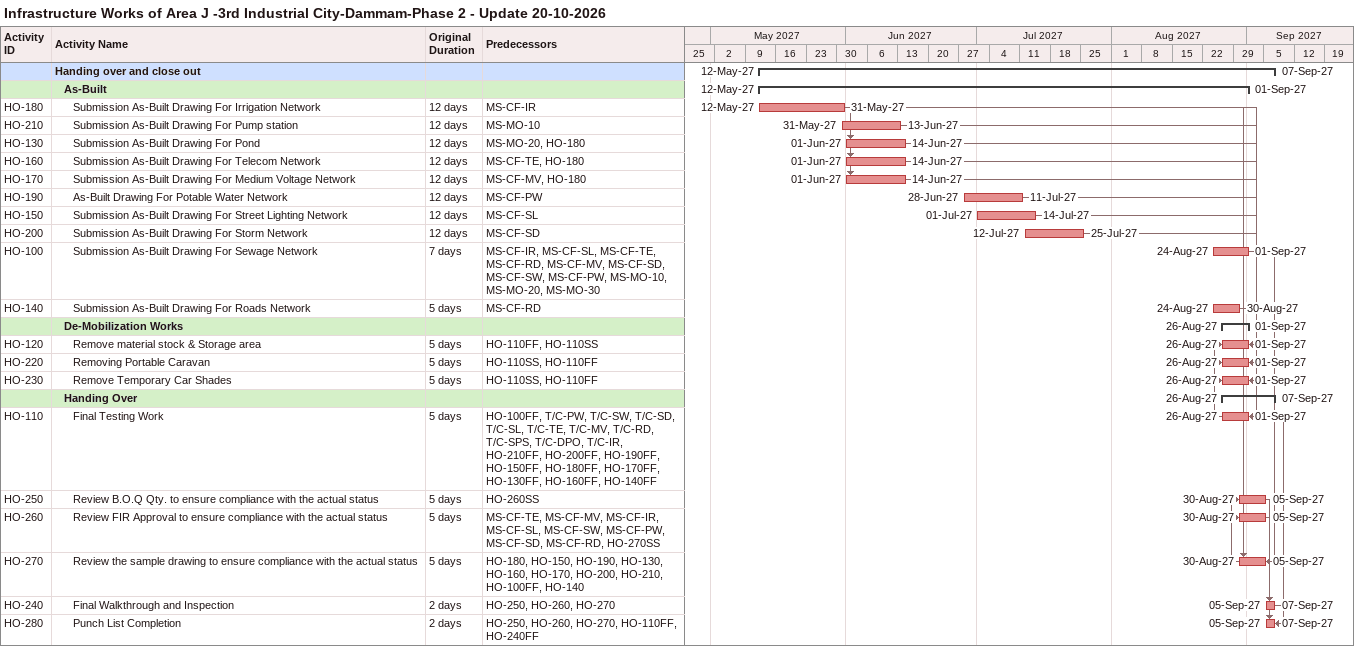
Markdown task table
Infrastructure Works of Area J -3rd Industrial City-Dammam-Phase 2 - Update 20-10-2026

| ID | Level | Task | Original duration | Start | Finish | Predecessors |
|---|---|---|---|---|---|---|
|  | 1 | **Handing over and close out** |  | 2027-05-12 | 2027-09-07 |  |
|  | 2 | **As-Built** |  | 2027-05-12 | 2027-09-01 |  |
| HO-180 | 3 | Submission As-Built Drawing For Irrigation Network | 12d | 2027-05-12 | 2027-05-31 | MS-CF-IR |
| HO-210 | 3 | Submission As-Built Drawing For Pump station | 12d | 2027-05-31 | 2027-06-13 | MS-MO-10 |
| HO-130 | 3 | Submission As-Built Drawing For Pond | 12d | 2027-06-01 | 2027-06-14 | MS-MO-20, HO-180 |
| HO-160 | 3 | Submission As-Built Drawing For Telecom Network | 12d | 2027-06-01 | 2027-06-14 | MS-CF-TE, HO-180 |
| HO-170 | 3 | Submission As-Built Drawing For Medium Voltage Network | 12d | 2027-06-01 | 2027-06-14 | MS-CF-MV, HO-180 |
| HO-190 | 3 | As-Built Drawing For Potable Water Network | 12d | 2027-06-28 | 2027-07-11 | MS-CF-PW |
| HO-150 | 3 | Submission As-Built Drawing For Street Lighting Network | 12d | 2027-07-01 | 2027-07-14 | MS-CF-SL |
| HO-200 | 3 | Submission As-Built Drawing For Storm Network | 12d | 2027-07-12 | 2027-07-25 | MS-CF-SD |
| HO-100 | 3 | Submission As-Built Drawing For Sewage Network | 7d | 2027-08-24 | 2027-09-01 | MS-CF-IR, MS-CF-SL, MS-CF-TE, MS-CF-RD, MS-CF-MV, MS-CF-SD, MS-CF-SW, MS-CF-PW, MS-MO-10, MS-MO-20, MS-MO-30 |
| HO-140 | 3 | Submission As-Built Drawing For Roads Network | 5d | 2027-08-24 | 2027-08-30 | MS-CF-RD |
|  | 2 | **De-Mobilization Works** |  | 2027-08-26 | 2027-09-01 |  |
| HO-120 | 3 | Remove material stock & Storage area | 5d | 2027-08-26 | 2027-09-01 | HO-110FF, HO-110SS |
| HO-220 | 3 | Removing Portable Caravan | 5d | 2027-08-26 | 2027-09-01 | HO-110SS, HO-110FF |
| HO-230 | 3 | Remove Temporary Car Shades | 5d | 2027-08-26 | 2027-09-01 | HO-110SS, HO-110FF |
|  | 2 | **Handing Over** |  | 2027-08-26 | 2027-09-07 |  |
| HO-110 | 3 | Final Testing Work | 5d | 2027-08-26 | 2027-09-01 | HO-100FF, T/C-PW, T/C-SW, T/C-SD, T/C-SL, T/C-TE, T/C-MV, T/C-RD, T/C-SPS, T/C-DPO, T/C-IR, HO-210FF, HO-200FF, HO-190FF, HO-150FF, HO-180FF, HO-170FF, HO-130FF, HO-160FF, HO-140FF |
| HO-250 | 3 | Review B.O.Q Qty. to ensure compliance with the actual status | 5d | 2027-08-30 | 2027-09-05 | HO-260SS |
| HO-260 | 3 | Review FIR Approval to ensure compliance with the actual status | 5d | 2027-08-30 | 2027-09-05 | MS-CF-TE, MS-CF-MV, MS-CF-IR, MS-CF-SL, MS-CF-SW, MS-CF-PW, MS-CF-SD, MS-CF-RD, HO-270SS |
| HO-270 | 3 | Review the sample drawing to ensure compliance with the actual status | 5d | 2027-08-30 | 2027-09-05 | HO-180, HO-150, HO-190, HO-130, HO-160, HO-170, HO-200, HO-210, HO-100FF, HO-140 |
| HO-240 | 3 | Final Walkthrough and Inspection | 2d | 2027-09-05 | 2027-09-07 | HO-250, HO-260, HO-270 |
| HO-280 | 3 | Punch List Completion | 2d | 2027-09-05 | 2027-09-07 | HO-250, HO-260, HO-270, HO-110FF, HO-240FF |
